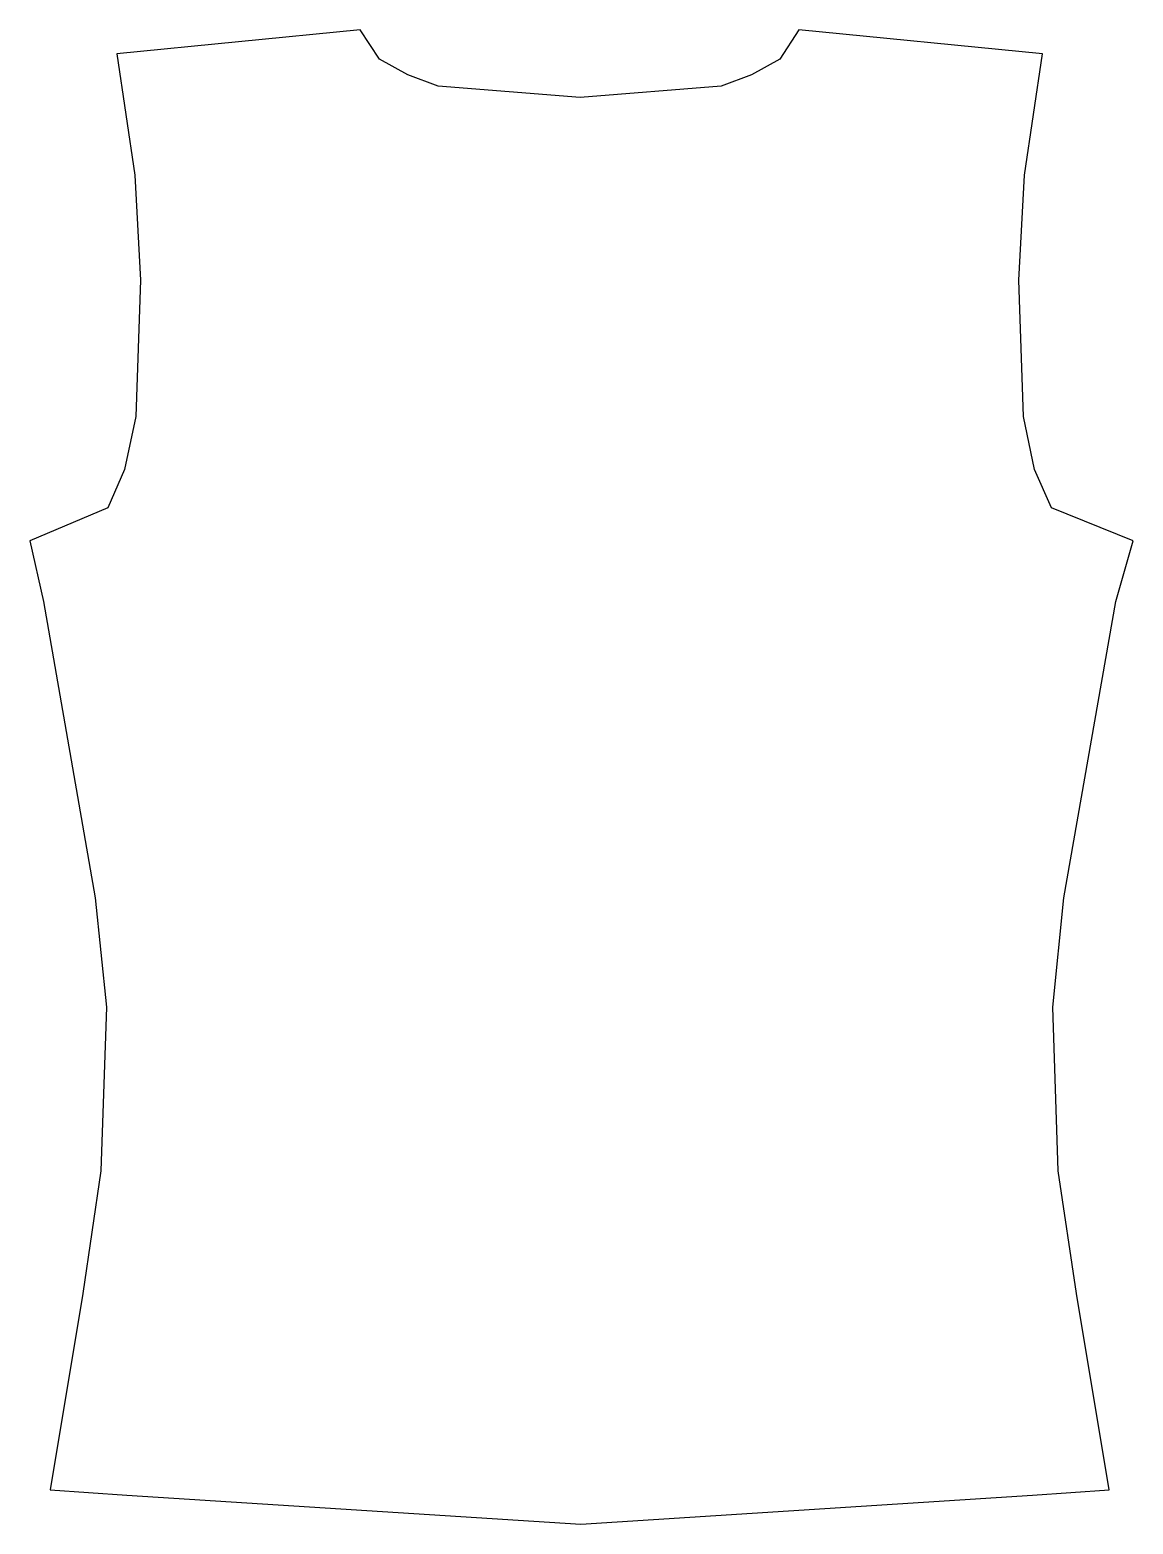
# Model space of a CAD drawing. Header units: metres. Extents: x 6.5 to 50.3, y -70.8 to -11.3.
import ezdxf

# ---------------------------------------------------------------- set-up
doc = ezdxf.new("R2010")
doc.units = ezdxf.units.M

msp = doc.modelspace()

# ---------------------------------------------------------------- linework, layer by layer
msp.add_lwpolyline([(28.341, -14.036), (22.691, -13.587), (21.48, -13.139), (20.359, -12.511), (19.596, -11.345), (9.914, -12.297), (10.628, -17.13), (10.852, -21.3), (10.673, -26.726), (10.224, -28.834), (9.552, -30.359), (6.456, -31.676), (6.996, -34.081), (9.058, -45.874), (9.507, -50.224), (9.283, -56.726), (8.565, -61.614), (7.265, -69.417), (10.314, -69.641), (28.368, -70.786), (46.323, -69.641), (49.372, -69.417), (48.072, -61.614), (47.354, -56.726), (47.13, -50.224), (47.578, -45.874), (49.641, -34.081), (50.328, -31.676), (47.085, -30.359), (46.413, -28.834), (45.964, -26.726), (45.785, -21.3), (46.009, -17.13), (46.723, -12.297), (37.04, -11.345), (36.278, -12.511), (35.157, -13.139), (33.946, -13.587)], close=True)

doc.saveas('drawing.dxf')
